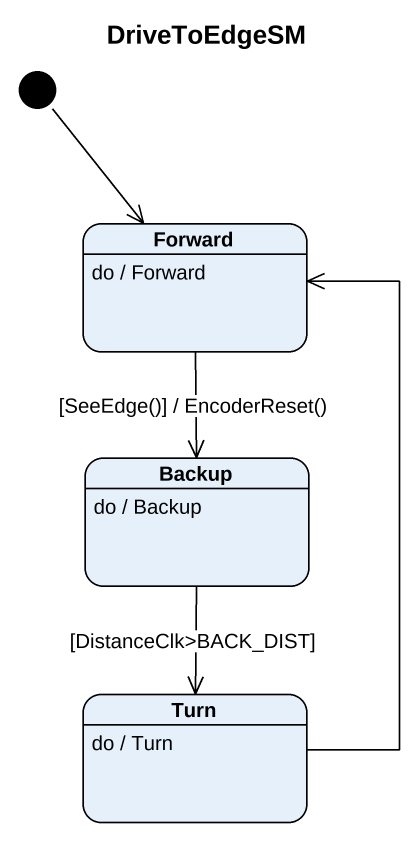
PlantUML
@startuml
title DriveToEdgeSM
hide empty description
state Forward
Forward : do / Forward
state Backup
Backup : do / Backup
state Turn
Turn : do / Turn
[*] --> Forward
Forward --> Backup : [SeeEdge()] / EncoderReset()
Backup --> Turn : [DistanceClk>BACK_DIST]
Turn -up-> Forward
@enduml
